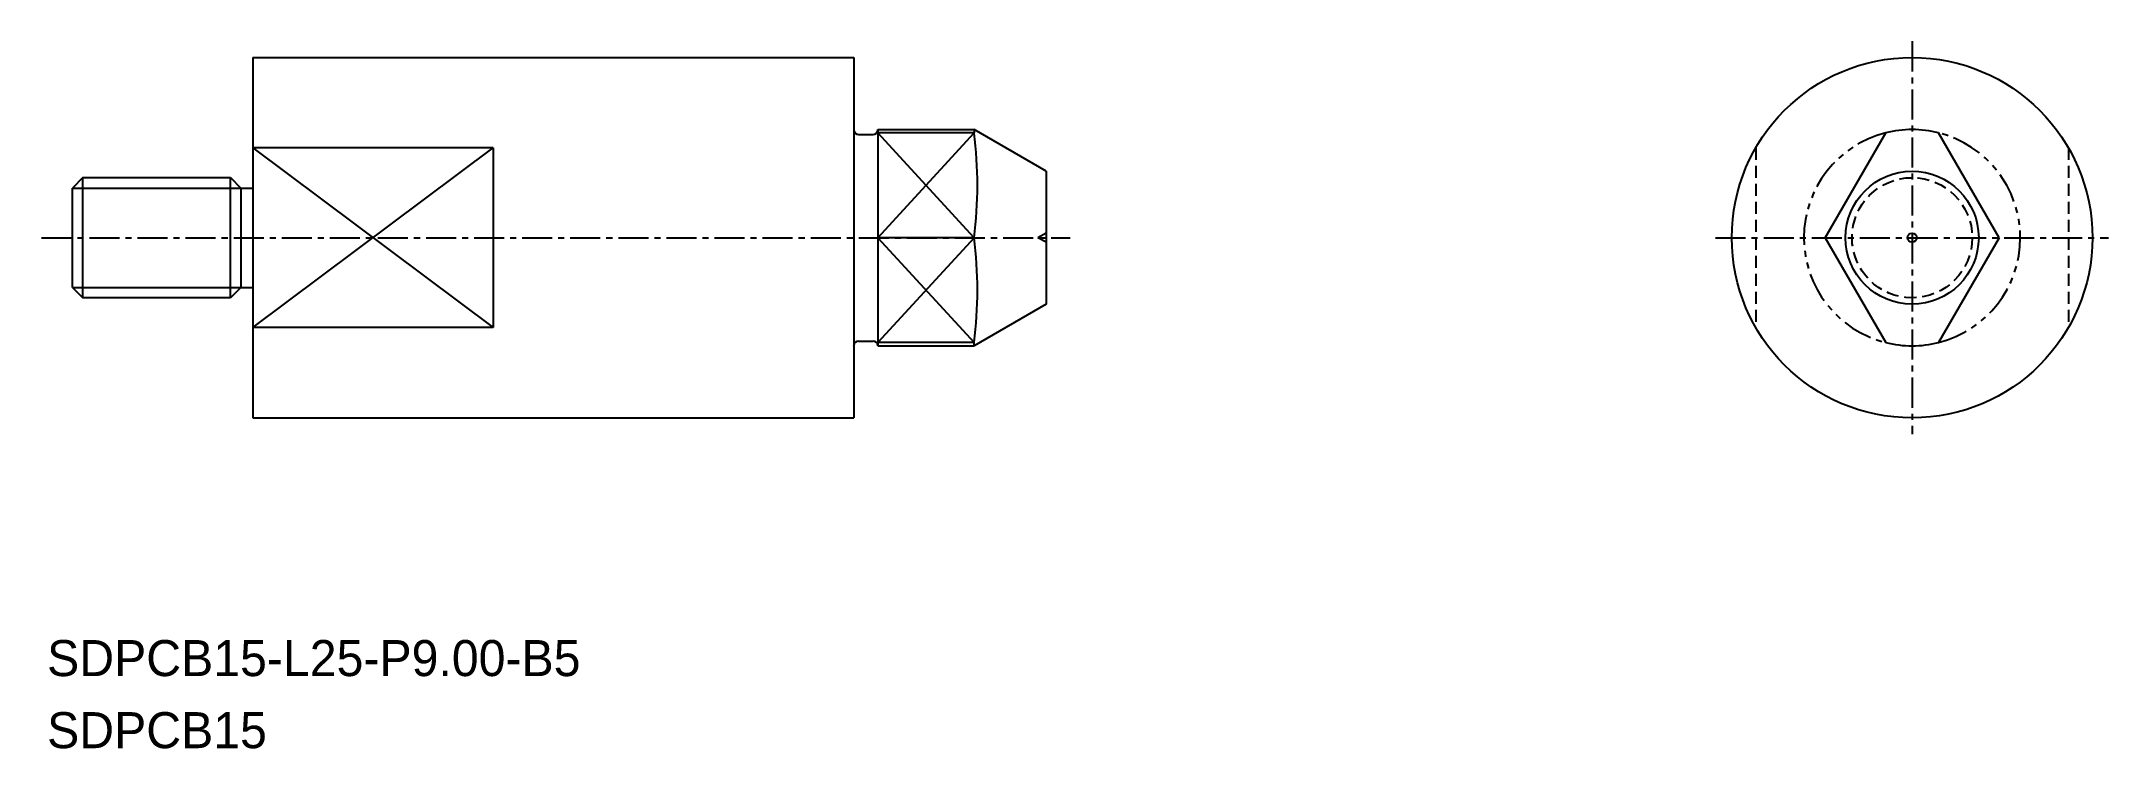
# Model space of a CAD drawing. Extents: x -1328.7 to -1242.7, y -590 to -560.5.
import ezdxf

# ---------------------------------------------------------------- set-up
doc = ezdxf.new("R2010")
doc.units = 0
for name, pattern in [('CENTER', [2, 1.25, -0.25, 0.25, -0.25]), ('DASHED', [0.75, 0.5, -0.25]), ('PHANTOM', [2.5, 1.25, -0.25, 0.25, -0.25, 0.25, -0.25])]:
    doc.linetypes.add(name, pattern=pattern)
doc.layers.get('0').update_dxf_attribs({"linetype": 'CONTINUOUS'})
doc.layers.add('CENTER', color=1, linetype='CENTER')

msp = doc.modelspace()

# ---------------------------------------------------------------- linework, layer by layer
for p, q in [((-1319.903, -561.198), (-1319.903, -576.198)), ((-1294.903, -561.198), (-1294.903, -576.198)), ((-1293.903, -564.198), (-1293.903, -573.198)), ((-1289.903, -564.334), (-1293.903, -564.334)), ((-1286.903, -565.93), (-1289.903, -564.198)), ((-1309.903, -564.956), (-1319.903, -564.956)), ((-1309.903, -564.956), (-1309.903, -572.439)), ((-1320.403, -566.631), (-1319.903, -566.631)), ((-1289.903, -568.698), (-1293.903, -568.698)), ((-1320.403, -570.765), (-1319.903, -570.765)), ((-1286.903, -571.465), (-1289.903, -573.198)), ((-1309.903, -572.439), (-1319.903, -572.439)), ((-1289.903, -573.061), (-1293.903, -573.061))]:
    msp.add_line(p, q)
at = {"color": 7, "linetype": 'CONTINUOUS'}
for p, q in [((-1319.903, -561.198), (-1294.903, -561.198)), ((-1294.903, -564.188), (-1294.903, -564.198)), ((-1294.703, -564.398), (-1294.103, -564.398)), ((-1293.903, -564.198), (-1293.903, -564.198)), ((-1293.903, -564.198), (-1289.903, -564.198)), ((-1254.503, -568.698), (-1251.983, -564.334)), ((-1247.264, -568.698), (-1249.783, -564.334)), ((-1326.97, -566.198), (-1327.403, -566.631)), ((-1327.403, -570.765), (-1327.403, -566.631)), ((-1326.97, -571.198), (-1326.97, -566.198)), ((-1326.97, -566.198), (-1320.836, -566.198)), ((-1320.836, -566.198), (-1320.403, -566.631)), ((-1320.836, -571.198), (-1320.836, -566.198)), ((-1320.403, -566.631), (-1320.403, -570.765)), ((-1254.503, -568.698), (-1251.983, -573.061)), ((-1247.264, -568.698), (-1249.783, -573.061)), ((-1327.403, -570.765), (-1326.97, -571.198)), ((-1320.403, -570.765), (-1320.836, -571.198)), ((-1320.836, -571.198), (-1326.97, -571.198)), ((-1294.903, -573.208), (-1294.903, -573.198)), ((-1294.703, -572.998), (-1294.103, -572.998)), ((-1293.903, -573.198), (-1289.903, -573.198)), ((-1293.903, -573.198), (-1293.903, -573.198)), ((-1319.903, -576.198), (-1294.903, -576.198))]:
    msp.add_line(p, q, dxfattribs=at)
at = {"color": 3}
for p, q in [((-1289.903, -568.698), (-1293.903, -564.334)), ((-1293.903, -568.698), (-1289.903, -564.334)), ((-1319.903, -564.956), (-1309.903, -572.439)), ((-1319.903, -572.439), (-1309.903, -564.956)), ((-1293.903, -568.698), (-1289.903, -573.061)), ((-1289.903, -568.698), (-1293.903, -573.061)), ((-1286.903, -568.506), (-1287.242, -568.698)), ((-1286.903, -568.89), (-1287.242, -568.698))]:
    msp.add_line(p, q, dxfattribs=at)
at = {"linetype": 'CONTINUOUS'}
for p, q in [((-1289.903, -564.198), (-1289.903, -564.334)), ((-1286.903, -565.93), (-1286.903, -571.465)), ((-1289.903, -573.198), (-1289.903, -573.061))]:
    msp.add_line(p, q, dxfattribs=at)
at = {"color": 3, "linetype": 'DASHED'}
for p, q in [((-1257.383, -564.956), (-1257.383, -572.439)), ((-1244.383, -564.956), (-1244.383, -572.439))]:
    msp.add_line(p, q, dxfattribs=at)
at = {"color": 3, "linetype": 'CONTINUOUS'}
for p, q in [((-1327.403, -566.631), (-1320.403, -566.631)), ((-1327.403, -570.765), (-1320.403, -570.765))]:
    msp.add_line(p, q, dxfattribs=at)
at = {"linetype": 'CONTINUOUS'}
msp.add_circle((-1250.883, -568.698), 7.5, dxfattribs=at)
for radius in [2.768, 0.192]:
    msp.add_circle((-1250.883, -568.698), radius)
at = {"color": 3, "linetype": 'DASHED'}
msp.add_circle((-1250.883, -568.698), 2.5, dxfattribs=at)
at = {"color": 7, "linetype": 'CONTINUOUS'}
for centre, start, end in [((-1294.703, -564.198), 180, 270), ((-1294.103, -564.198), 270, 0), ((-1294.703, -573.198), 90, 180), ((-1294.103, -573.198), 0, 90)]:
    msp.add_arc(centre, 0.2, start, end, dxfattribs=at)
for centre in [(-1306.551, -566.516), (-1306.551, -570.879)]:
    msp.add_arc(centre, 16.79, 352.53375, 7.46625)
at = {"color": 3, "linetype": 'PHANTOM'}
for start, end in [(104.149, 255.851), (284.149, 75.851)]:
    msp.add_arc((-1250.883, -568.698), 4.5, start, end, dxfattribs=at)
at = {"linetype": 'CONTINUOUS'}
for start, end in [(75.851, 104.149), (255.851, 284.149)]:
    msp.add_arc((-1250.883, -568.698), 4.5, start, end, dxfattribs=at)
at = {"layer": 'CENTER', "color": 1, "linetype": 'CENTER'}
for p, q in [((-1250.883, -560.523), (-1250.883, -576.873)), ((-1328.697, -568.698), (-1285.903, -568.698)), ((-1259.058, -568.698), (-1242.708, -568.698))]:
    msp.add_line(p, q, dxfattribs=at)

# ---------------------------------------------------------------- texts
for s, p in [('SDPCB15-L25-P9.00-B5', (-1328.458, -586.947)), ('SDPCB15', (-1328.458, -589.947))]:
    msp.add_text(s, height=1.5).set_placement(p)

doc.saveas('drawing.dxf')
